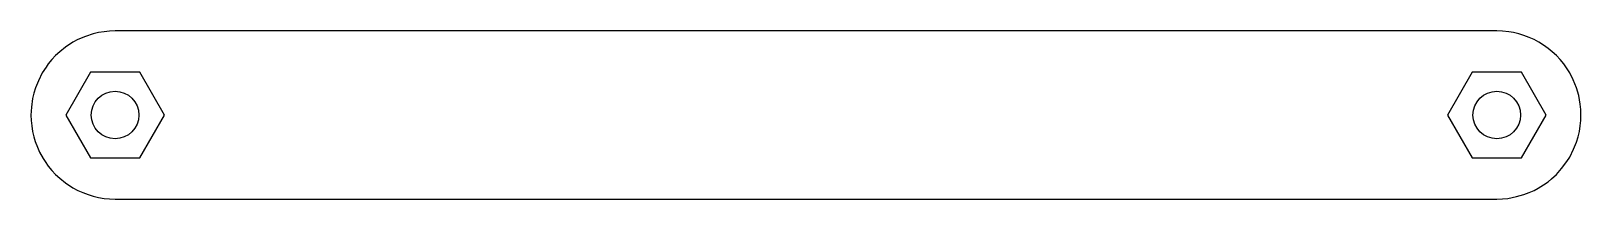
# Model space of a CAD drawing. Header units: millimetres. Extents: x -55 to 55, y -6 to 6.
import ezdxf

# ---------------------------------------------------------------- set-up
doc = ezdxf.new("R2010")
doc.units = ezdxf.units.MM
for name, color, linetype in [('HOLES', 1, 'Continuous'), ('NUT_POCKET', 3, 'Continuous'), ('OUTLINE', 7, 'Continuous')]:
    doc.layers.add(name, color=color, linetype=linetype)

msp = doc.modelspace()

# ---------------------------------------------------------------- linework, layer by layer
at = {"layer": 'HOLES'}
for centre in [(-49.28, 0), (49.27, 0)]:
    msp.add_circle(centre, 1.7, dxfattribs=at)
at = {"layer": 'NUT_POCKET'}
for points in [[(-45.75, 0), (-47.51, 3.05), (-51.04, 3.05), (-52.8, 0), (-51.04, -3.05), (-47.51, -3.05)], [(52.8, 0), (51.04, 3.05), (47.51, 3.05), (45.75, 0), (47.51, -3.05), (51.04, -3.05)]]:
    msp.add_lwpolyline(points, close=True, dxfattribs=at)
at = {"layer": 'OUTLINE'}
msp.add_lwpolyline([(-51.39, 5.61), (-51.93, 5.38), (-52.28, 5.2), (-52.81, 4.84), (-53.23, 4.51), (-53.52, 4.24), (-53.79, 3.96), (-54.04, 3.65), (-54.2, 3.42), (-54.47, 3), (-54.75, 2.44), (-54.96, 1.93), (-55.07, 1.55), (-55.16, 1.17), (-55.25, 0.57), (-55.28, 0), (-55.26, -0.39), (-55.22, -0.78), (-55.16, -1.17), (-55.07, -1.55), (-54.97, -1.89), (-54.82, -2.3), (-54.66, -2.65), (-54.4, -3.11), (-54.26, -3.33), (-54.04, -3.65), (-53.79, -3.96), (-53.52, -4.24), (-53.23, -4.51), (-52.81, -4.84), (-52.28, -5.2), (-51.93, -5.38), (-51.57, -5.54), (-51.2, -5.68), (-50.83, -5.8), (-50.45, -5.88), (-50.06, -5.95), (-49.67, -5.99), (-49.28, -6), (49.27, -6), (49.67, -5.99), (50.06, -5.95), (50.67, -5.83), (51.2, -5.68), (51.57, -5.54), (51.93, -5.38), (52.23, -5.22), (52.61, -4.99), (52.93, -4.76), (53.18, -4.55), (53.52, -4.24), (53.89, -3.83), (54.26, -3.33), (54.47, -3), (54.75, -2.44), (54.96, -1.93), (55.07, -1.55), (55.16, -1.17), (55.22, -0.78), (55.26, -0.39), (55.27, 0), (55.26, 0.39), (55.22, 0.78), (55.11, 1.4), (54.96, 1.93), (54.72, 2.52), (54.47, 3), (54.19, 3.44), (54.04, 3.65), (53.79, 3.96), (53.52, 4.24), (53.23, 4.51), (52.93, 4.76), (52.61, 4.99), (52.27, 5.2), (51.93, 5.38), (51.57, 5.54), (51.2, 5.68), (50.83, 5.8), (50.45, 5.88), (50.12, 5.94), (49.67, 5.99), (49.27, 6), (-49.28, 6), (-49.67, 5.99), (-50.06, 5.95), (-50.45, 5.88), (-50.83, 5.8)], close=True, dxfattribs=at)

doc.saveas('drawing.dxf')
